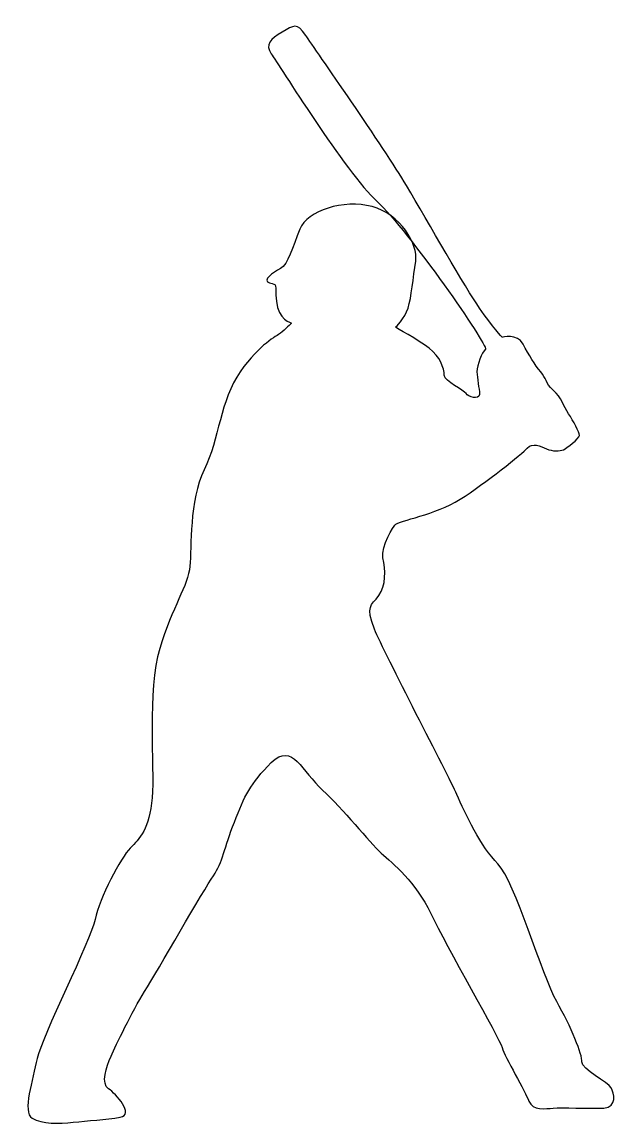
# Model space of a CAD drawing. Header units: centimetres. Extents: x -4.9 to 4.9, y -9 to 9.1.
import ezdxf

# ---------------------------------------------------------------- set-up
doc = ezdxf.new("R2010")
doc.units = ezdxf.units.CM
doc.header["$MEASUREMENT"] = 0
doc.layers.add('Camada 1', color=7, linetype='Continuous')

msp = doc.modelspace()

# ---------------------------------------------------------------- linework, layer by layer
at = {"layer": 'Camada 1'}
msp.add_open_spline([(1.2129, 0.81489), (1.2129, 0.81489), (0.97848, 0.47001), (1.01981, 0.27691), (1.01981, 0.27691), (1.06116, 0.08379), (1.07495, -0.17831), (0.95083, -0.34386), (0.95083, -0.34386), (0.82674, -0.50938), (0.73014, -0.50938), (0.88191, -0.8956), (0.88191, -0.8956), (1.03365, -1.28187), (2.09577, -3.29579), (2.23375, -3.61308), (2.23375, -3.61308), (2.37162, -3.93029), (2.63377, -4.48208), (2.90963, -4.75796), (2.90963, -4.75796), (3.18548, -5.03384), (3.6407, -6.60631), (3.8752, -7.02017), (3.8752, -7.02017), (4.1097, -7.434), (4.30287, -7.90295), (4.28903, -8.01334), (4.28903, -8.01334), (4.27525, -8.1237), (4.73049, -8.3582), (4.77182, -8.44093), (4.77182, -8.44093), (4.81323, -8.52377), (4.88223, -8.75822), (4.64773, -8.77203), (4.64773, -8.77203), (4.41323, -8.78581), (3.9442, -8.75825), (3.82011, -8.77203), (3.82011, -8.77203), (3.69594, -8.78581), (3.4752, -8.81338), (3.42009, -8.66165), (3.42009, -8.66165), (3.36487, -8.50996), (3.02007, -7.93061), (2.97863, -7.77884), (2.97863, -7.77884), (2.9372, -7.62713), (2.05444, -6.09598), (1.80618, -5.57179), (1.80618, -5.57179), (1.55779, -5.04762), (1.18541, -4.75796), (0.9923, -4.57865), (0.9923, -4.57865), (0.79918, -4.39932), (0.35778, -3.84753), (0.0267, -3.54408), (0.0267, -3.54408), (-0.3044, -3.24058), (-0.46992, -2.74401), (-0.81475, -3.08884), (-0.81475, -3.08884), (-1.15963, -3.4337), (-1.25615, -3.6406), (-1.42168, -4.06827), (-1.42168, -4.06827), (-1.5872, -4.49586), (-1.6148, -4.73039), (-1.76656, -4.95105), (-1.76656, -4.95105), (-1.9183, -5.17177), (-2.69072, -6.52363), (-2.89765, -6.85465), (-2.89765, -6.85465), (-3.10455, -7.18567), (-3.36662, -7.73743), (-3.44941, -7.91679), (-3.44941, -7.91679), (-3.53212, -8.0961), (-3.61491, -8.37198), (-3.49076, -8.45474), (-3.49076, -8.45474), (-3.36662, -8.53753), (-3.06317, -8.88239), (-3.29769, -8.92377), (-3.29769, -8.92377), (-3.53214, -8.96515), (-3.83564, -8.97894), (-4.07014, -9.00656), (-4.07014, -9.00656), (-4.30461, -9.0341), (-4.58049, -9.0341), (-4.74602, -8.93758), (-4.74602, -8.93758), (-4.9116, -8.84103), (-4.73229, -8.30308), (-4.66326, -7.9582), (-4.66326, -7.9582), (-4.59428, -7.61334), (-3.78048, -6.01322), (-3.7115, -5.66836), (-3.7115, -5.66836), (-3.64252, -5.32353), (-3.28385, -4.6476), (-3.13217, -4.49589), (-3.13217, -4.49589), (-2.98043, -4.34415), (-2.81486, -4.1786), (-2.77353, -3.66825), (-2.77353, -3.66825), (-2.73215, -3.15787), (-2.85624, -1.90261), (-2.64939, -1.21289), (-2.64939, -1.21289), (-2.44249, -0.5232), (-2.18036, -0.17834), (-2.15277, 0.13892), (-2.15277, 0.13892), (-2.1252, 0.45618), (-2.16658, 1.21487), (-1.9183, 1.72523), (-1.9183, 1.72523), (-1.66999, 2.23564), (-1.6562, 2.87016), (-1.3251, 3.33916), (-1.3251, 3.33916), (-0.99408, 3.80816), (-0.73198, 3.91852), (-0.66303, 3.97368), (-0.66303, 3.97368), (-0.59405, 4.02885), (-0.4837, 4.1392), (-0.4837, 4.1392), (-0.4837, 4.1392), (-0.4837, 4.1392), (-0.70442, 4.19437), (-0.73199, 4.49787), (-0.73199, 4.49787), (-0.75959, 4.80132), (-0.70442, 4.75997), (-0.84235, 4.80132), (-0.84235, 4.80132), (-0.98028, 4.8427), (-0.78721, 4.96684), (-0.66304, 5.03582), (-0.66304, 5.03582), (-0.5389, 5.1048), (-0.46992, 5.3807), (-0.34578, 5.68413), (-0.34578, 5.68413), (-0.22164, 5.98763), (0.37153, 6.18075), (0.84051, 6.05656), (0.84051, 6.05656), (1.30951, 5.93242), (1.5992, 5.43585), (1.55777, 5.15994), (1.55777, 5.15994), (1.51642, 4.88409), (1.48887, 4.5668), (1.43368, 4.38749), (1.43368, 4.38749), (1.37849, 4.20818), (1.22675, 4.07025), (1.22675, 4.07025), (1.22675, 4.07025), (1.22675, 4.07025), (1.5992, 3.86329), (1.77851, 3.72537), (1.77851, 3.72537), (1.95779, 3.58742), (2.0268, 3.39432), (2.0268, 3.28397), (2.0268, 3.28397), (2.0268, 3.17364), (2.35787, 3.03568), (2.3855, 2.98052), (2.3855, 2.98052), (2.41307, 2.92533), (2.60616, 2.87016), (2.60616, 2.96671), (2.60616, 2.96671), (2.60616, 3.06323), (2.56481, 3.22881), (2.56481, 3.33914), (2.56481, 3.33914), (2.56481, 3.4495), (2.64757, 3.6564), (2.70279, 3.71157), (2.70279, 3.71157), (2.7579, 3.76676), (1.43369, 5.67036), (0.92331, 6.13936), (0.92331, 6.13936), (0.41293, 6.60833), (-0.70441, 8.41536), (-0.81474, 8.56707), (-0.81474, 8.56707), (-0.92504, 8.71878), (-0.82852, 8.81536), (-0.63543, 8.92571), (-0.63543, 8.92571), (-0.44231, 9.03607), (-0.40093, 9.09123), (-0.24916, 8.87057), (-0.24916, 8.87057), (-0.09742, 8.64988), (1.04748, 7.00833), (1.40607, 6.40137), (1.40607, 6.40137), (1.76479, 5.79447), (2.38553, 4.70473), (2.60617, 4.38747), (2.60617, 4.38747), (2.82691, 4.07023), (2.97865, 3.90466), (2.97865, 3.90466), (2.97865, 3.90466), (2.97865, 3.90466), (3.22694, 3.97364), (3.32346, 3.79436), (3.32346, 3.79436), (3.42009, 3.615), (3.51663, 3.44948), (3.61318, 3.33912), (3.61318, 3.33912), (3.7097, 3.22879), (3.68208, 3.15981), (3.82011, 3.03567), (3.82011, 3.03567), (3.95798, 2.9115), (3.98555, 2.77357), (4.06832, 2.6494), (4.06832, 2.6494), (4.15108, 2.52526), (4.24771, 2.34595), (4.24771, 2.29078), (4.24771, 2.29078), (4.24771, 2.23559), (4.04078, 2.08382), (3.98556, 2.05623), (3.98556, 2.05623), (3.93045, 2.02866), (3.80628, 2.02866), (3.70971, 2.07004), (3.70971, 2.07004), (3.61319, 2.11142), (3.47521, 2.18034), (3.39245, 2.08382), (3.39245, 2.08382), (3.30969, 1.9873), (2.70281, 1.50449), (2.28898, 1.24237), (2.28898, 1.24237), (1.875, 0.98044), (1.29569, 0.89765), (1.2129, 0.81489)], degree=3, knots=[0, 0, 0, 0, 0.01515152, 0.01515152, 0.01515152, 0.01515152, 0.03030303, 0.03030303, 0.03030303, 0.03030303, 0.04545455, 0.04545455, 0.04545455, 0.04545455, 0.06060606, 0.06060606, 0.06060606, 0.06060606, 0.07575758, 0.07575758, 0.07575758, 0.07575758, 0.09090909, 0.09090909, 0.09090909, 0.09090909, 0.10606061, 0.10606061, 0.10606061, 0.10606061, 0.12121212, 0.12121212, 0.12121212, 0.12121212, 0.13636364, 0.13636364, 0.13636364, 0.13636364, 0.15151515, 0.15151515, 0.15151515, 0.15151515, 0.16666667, 0.16666667, 0.16666667, 0.16666667, 0.18181818, 0.18181818, 0.18181818, 0.18181818, 0.1969697, 0.1969697, 0.1969697, 0.1969697, 0.21212121, 0.21212121, 0.21212121, 0.21212121, 0.22727273, 0.22727273, 0.22727273, 0.22727273, 0.24242424, 0.24242424, 0.24242424, 0.24242424, 0.25757576, 0.25757576, 0.25757576, 0.25757576, 0.27272727, 0.27272727, 0.27272727, 0.27272727, 0.28787879, 0.28787879, 0.28787879, 0.28787879, 0.3030303, 0.3030303, 0.3030303, 0.3030303, 0.31818182, 0.31818182, 0.31818182, 0.31818182, 0.33333333, 0.33333333, 0.33333333, 0.33333333, 0.34848485, 0.34848485, 0.34848485, 0.34848485, 0.36363636, 0.36363636, 0.36363636, 0.36363636, 0.37878788, 0.37878788, 0.37878788, 0.37878788, 0.39393939, 0.39393939, 0.39393939, 0.39393939, 0.40909091, 0.40909091, 0.40909091, 0.40909091, 0.42424242, 0.42424242, 0.42424242, 0.42424242, 0.43939394, 0.43939394, 0.43939394, 0.43939394, 0.45454545, 0.45454545, 0.45454545, 0.45454545, 0.46969697, 0.46969697, 0.46969697, 0.46969697, 0.48484848, 0.48484848, 0.48484848, 0.48484848, 0.5, 0.5, 0.5, 0.5, 0.51515152, 0.51515152, 0.51515152, 0.51515152, 0.53030303, 0.53030303, 0.53030303, 0.53030303, 0.54545455, 0.54545455, 0.54545455, 0.54545455, 0.56060606, 0.56060606, 0.56060606, 0.56060606, 0.57575758, 0.57575758, 0.57575758, 0.57575758, 0.59090909, 0.59090909, 0.59090909, 0.59090909, 0.60606061, 0.60606061, 0.60606061, 0.60606061, 0.62121212, 0.62121212, 0.62121212, 0.62121212, 0.63636364, 0.63636364, 0.63636364, 0.63636364, 0.65151515, 0.65151515, 0.65151515, 0.65151515, 0.66666667, 0.66666667, 0.66666667, 0.66666667, 0.68181818, 0.68181818, 0.68181818, 0.68181818, 0.6969697, 0.6969697, 0.6969697, 0.6969697, 0.71212121, 0.71212121, 0.71212121, 0.71212121, 0.72727273, 0.72727273, 0.72727273, 0.72727273, 0.74242424, 0.74242424, 0.74242424, 0.74242424, 0.75757576, 0.75757576, 0.75757576, 0.75757576, 0.77272727, 0.77272727, 0.77272727, 0.77272727, 0.78787879, 0.78787879, 0.78787879, 0.78787879, 0.8030303, 0.8030303, 0.8030303, 0.8030303, 0.81818182, 0.81818182, 0.81818182, 0.81818182, 0.83333333, 0.83333333, 0.83333333, 0.83333333, 0.84848485, 0.84848485, 0.84848485, 0.84848485, 0.86363636, 0.86363636, 0.86363636, 0.86363636, 0.87878788, 0.87878788, 0.87878788, 0.87878788, 0.89393939, 0.89393939, 0.89393939, 0.89393939, 0.90909091, 0.90909091, 0.90909091, 0.90909091, 0.92424242, 0.92424242, 0.92424242, 0.92424242, 0.93939394, 0.93939394, 0.93939394, 0.93939394, 0.95454545, 0.95454545, 0.95454545, 0.95454545, 0.96969697, 0.96969697, 0.96969697, 0.96969697, 1, 1, 1, 1], dxfattribs=at)

doc.saveas('drawing.dxf')
